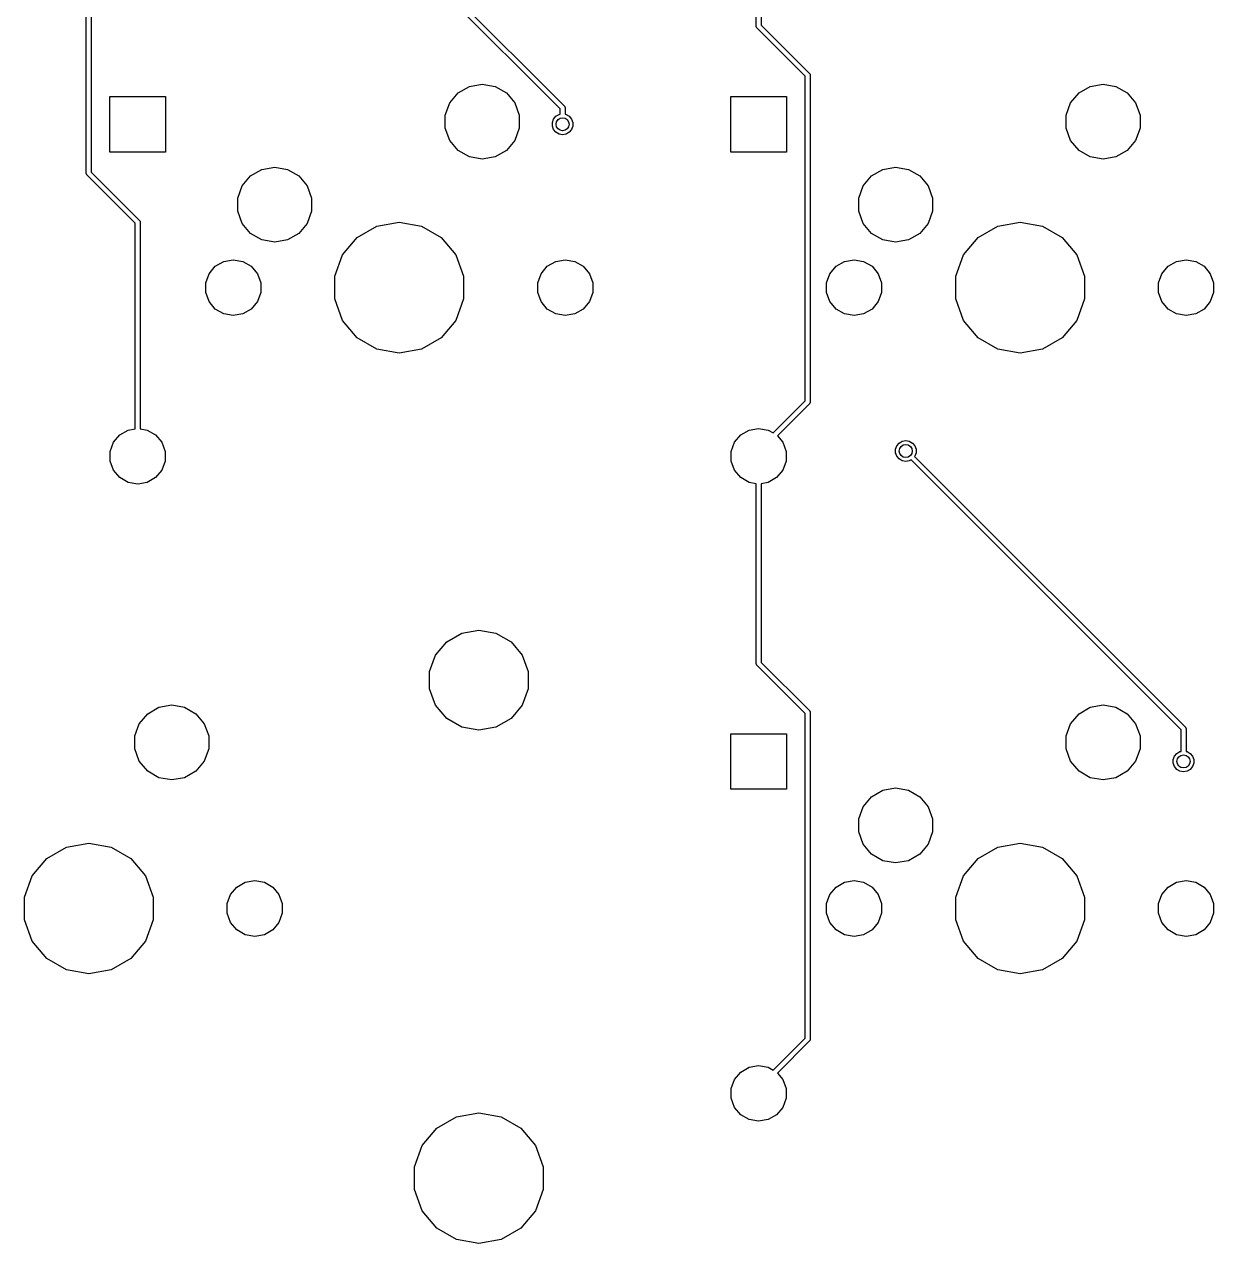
# Model space of a CAD drawing. Extents: x 16 to 275, y -108 to -11.
# Drawn here: x 162.53 to 198.92, y -108.26 to -70.94 of the extents above; entities that cross this region are included whole.
import ezdxf

# ---------------------------------------------------------------- set-up
doc = ezdxf.new("R2010")
doc.units = 0
doc.header["$MEASUREMENT"] = 0
doc.layers.add('BLACK', color=7, linetype='CONTINUOUS')

msp = doc.modelspace()

# ---------------------------------------------------------------- linework, layer by layer
at = {"layer": 'Black'}
for p, q in [((178.924, -73.5316), (170.661, -65.2692)), ((170.772, -65.1642), (179.054, -73.4461)), ((164.424, -75.5), (164.424, -66)), ((164.576, -66.0316), (164.576, -75.4684)), ((184.924, -71), (184.924, -68.5004)), ((185.076, -68.4995), (185.076, -70.9684)), ((184.924, -71.0033), (184.924, -71)), ((184.924, -71.0066), (184.924, -71.0033)), ((184.927, -71.0163), (184.924, -71.0066)), ((184.928, -71.0261), (184.927, -71.0163)), ((184.93, -71.029), (184.928, -71.0261)), ((184.931, -71.0322), (184.93, -71.029)), ((184.937, -71.0404), (184.931, -71.0322)), ((184.942, -71.049), (184.937, -71.0404)), ((184.944, -71.0511), (184.942, -71.049)), ((184.946, -71.0539), (184.944, -71.0511)), ((186.424, -72.5316), (184.946, -71.0539)), ((185.076, -70.9684), (186.554, -72.4461)), ((186.424, -82.4684), (186.424, -72.5316)), ((186.554, -72.4461), (186.556, -72.4489)), ((186.556, -72.4489), (186.558, -72.451)), ((186.558, -72.451), (186.563, -72.4596)), ((186.563, -72.4596), (186.569, -72.4678)), ((186.569, -72.4678), (186.57, -72.471)), ((186.57, -72.471), (186.572, -72.4739)), ((186.572, -72.4739), (186.573, -72.4837)), ((186.573, -72.4837), (186.576, -72.4934)), ((186.576, -72.4934), (186.576, -72.4967)), ((186.576, -72.4967), (186.576, -72.5)), ((186.576, -72.5), (186.576, -82.5)), ((175.546, -73.3463), (175.802, -73.0411)), ((175.802, -73.0411), (176.148, -72.8418)), ((176.148, -72.8418), (176.54, -72.7726)), ((176.54, -72.7726), (176.932, -72.8418)), ((176.932, -72.8418), (177.278, -73.0411)), ((177.278, -73.0411), (177.534, -73.3463)), ((194.546, -73.3463), (194.802, -73.0411)), ((194.802, -73.0411), (195.148, -72.8418)), ((195.148, -72.8418), (195.54, -72.7726)), ((195.54, -72.7726), (195.932, -72.8418)), ((195.932, -72.8418), (196.278, -73.0411)), ((196.278, -73.0411), (196.534, -73.3463)), ((165.148, -74.8501), (165.148, -73.1509)), ((165.148, -73.1509), (166.847, -73.1509)), ((166.847, -73.1509), (166.847, -74.8501)), ((175.41, -73.7208), (175.546, -73.3463)), ((177.534, -73.3463), (177.67, -73.7208)), ((179.054, -73.4461), (179.056, -73.4489)), ((179.056, -73.4489), (179.058, -73.451)), ((179.058, -73.451), (179.063, -73.4596)), ((179.063, -73.4596), (179.069, -73.4678)), ((179.069, -73.4678), (179.07, -73.471)), ((179.07, -73.471), (179.072, -73.4739)), ((179.072, -73.4739), (179.073, -73.4837)), ((179.073, -73.4837), (179.076, -73.4934)), ((179.076, -73.4934), (179.076, -73.4967)), ((179.076, -73.4967), (179.076, -73.5)), ((179.076, -73.5), (179.076, -73.6947)), ((184.148, -74.8501), (184.148, -73.1509)), ((184.148, -73.1509), (185.847, -73.1509)), ((185.847, -73.1509), (185.847, -74.8501)), ((194.41, -73.7208), (194.546, -73.3463)), ((196.534, -73.3463), (196.67, -73.7208)), ((175.41, -74.1192), (175.41, -73.7208)), ((177.67, -73.7208), (177.67, -74.1192)), ((178.686, -73.9447), (178.724, -73.8406)), ((178.724, -73.8406), (178.795, -73.7559)), ((178.795, -73.7559), (178.891, -73.7005)), ((178.891, -73.7005), (178.924, -73.6947)), ((178.924, -73.6947), (178.924, -73.5316)), ((179.076, -73.6947), (179.109, -73.7005)), ((179.109, -73.7005), (179.205, -73.7559)), ((179.205, -73.7559), (179.276, -73.8406)), ((179.276, -73.8406), (179.314, -73.9447)), ((194.41, -74.1192), (194.41, -73.7208)), ((196.67, -73.7208), (196.67, -74.1192)), ((175.546, -74.4937), (175.41, -74.1192)), ((177.67, -74.1192), (177.534, -74.4937)), ((178.686, -74.0553), (178.686, -73.9447)), ((178.724, -74.1594), (178.686, -74.0553)), ((178.795, -74.2441), (178.724, -74.1594)), ((178.891, -74.2995), (178.795, -74.2441)), ((179.205, -74.2441), (179.109, -74.2995)), ((179.276, -74.1594), (179.205, -74.2441)), ((179.314, -74.0553), (179.276, -74.1594)), ((179.314, -73.9447), (179.314, -74.0553)), ((194.546, -74.4937), (194.41, -74.1192)), ((196.67, -74.1192), (196.534, -74.4937)), ((175.802, -74.7989), (175.546, -74.4937)), ((177.534, -74.4937), (177.278, -74.7989)), ((179, -74.3187), (178.891, -74.2995)), ((179.109, -74.2995), (179, -74.3187)), ((194.802, -74.7989), (194.546, -74.4937)), ((196.534, -74.4937), (196.278, -74.7989)), ((166.847, -74.8501), (165.148, -74.8501)), ((176.148, -74.9982), (175.802, -74.7989)), ((176.54, -75.0674), (176.148, -74.9982)), ((176.932, -74.9982), (176.54, -75.0674)), ((177.278, -74.7989), (176.932, -74.9982)), ((185.847, -74.8501), (184.148, -74.8501)), ((195.148, -74.9982), (194.802, -74.7989)), ((195.54, -75.0674), (195.148, -74.9982)), ((195.932, -74.9982), (195.54, -75.0674)), ((196.278, -74.7989), (195.932, -74.9982)), ((169.798, -75.3818), (170.19, -75.3126)), ((170.19, -75.3126), (170.582, -75.3818)), ((188.798, -75.3818), (189.19, -75.3126)), ((189.19, -75.3126), (189.582, -75.3818)), ((164.424, -75.5033), (164.424, -75.5)), ((164.424, -75.5066), (164.424, -75.5033)), ((164.427, -75.5163), (164.424, -75.5066)), ((164.428, -75.5261), (164.427, -75.5163)), ((164.43, -75.529), (164.428, -75.5261)), ((164.431, -75.5322), (164.43, -75.529)), ((164.437, -75.5404), (164.431, -75.5322)), ((164.442, -75.549), (164.437, -75.5404)), ((164.444, -75.5511), (164.442, -75.549)), ((164.446, -75.5539), (164.444, -75.5511)), ((165.924, -77.0316), (164.446, -75.5539)), ((164.576, -75.4684), (166.054, -76.9461)), ((169.196, -75.8863), (169.452, -75.5811)), ((169.452, -75.5811), (169.798, -75.3818)), ((170.582, -75.3818), (170.928, -75.5811)), ((170.928, -75.5811), (171.184, -75.8863)), ((188.196, -75.8863), (188.452, -75.5811)), ((188.452, -75.5811), (188.798, -75.3818)), ((189.582, -75.3818), (189.928, -75.5811)), ((189.928, -75.5811), (190.184, -75.8863)), ((169.06, -76.2608), (169.196, -75.8863)), ((171.184, -75.8863), (171.32, -76.2608)), ((188.06, -76.2608), (188.196, -75.8863)), ((190.184, -75.8863), (190.32, -76.2608)), ((169.06, -76.6592), (169.06, -76.2608)), ((171.32, -76.2608), (171.32, -76.6592)), ((188.06, -76.6592), (188.06, -76.2608)), ((190.32, -76.2608), (190.32, -76.6592)), ((169.196, -77.0337), (169.06, -76.6592)), ((171.32, -76.6592), (171.184, -77.0337)), ((188.196, -77.0337), (188.06, -76.6592)), ((190.32, -76.6592), (190.184, -77.0337)), ((165.924, -83.3206), (165.924, -77.0316)), ((166.054, -76.9461), (166.056, -76.9489)), ((166.056, -76.9489), (166.058, -76.951)), ((166.058, -76.951), (166.063, -76.9596)), ((166.063, -76.9596), (166.069, -76.9678)), ((166.069, -76.9678), (166.07, -76.971)), ((166.07, -76.971), (166.072, -76.9739)), ((166.072, -76.9739), (166.073, -76.9837)), ((166.073, -76.9837), (166.076, -76.9934)), ((166.076, -76.9934), (166.076, -76.9967)), ((166.076, -76.9967), (166.076, -77)), ((166.076, -77), (166.076, -83.3215)), ((169.452, -77.3389), (169.196, -77.0337)), ((171.184, -77.0337), (170.928, -77.3389)), ((172.713, -77.4667), (173.315, -77.1192)), ((173.315, -77.1192), (174, -76.9985)), ((174, -76.9985), (174.685, -77.1192)), ((174.685, -77.1192), (175.287, -77.4667)), ((188.452, -77.3389), (188.196, -77.0337)), ((190.184, -77.0337), (189.928, -77.3389)), ((191.713, -77.4667), (192.315, -77.1192)), ((192.315, -77.1192), (193, -76.9985)), ((193, -76.9985), (193.685, -77.1192)), ((193.685, -77.1192), (194.287, -77.4667)), ((169.798, -77.5382), (169.452, -77.3389)), ((170.19, -77.6074), (169.798, -77.5382)), ((170.582, -77.5382), (170.19, -77.6074)), ((170.928, -77.3389), (170.582, -77.5382)), ((172.267, -77.9992), (172.713, -77.4667)), ((175.287, -77.4667), (175.733, -77.9992)), ((188.798, -77.5382), (188.452, -77.3389)), ((189.19, -77.6074), (188.798, -77.5382)), ((189.582, -77.5382), (189.19, -77.6074)), ((189.928, -77.3389), (189.582, -77.5382)), ((191.267, -77.9992), (191.713, -77.4667)), ((194.287, -77.4667), (194.733, -77.9992)), ((168.18, -78.5729), (168.371, -78.3457)), ((168.371, -78.3457), (168.628, -78.1974)), ((168.628, -78.1974), (168.92, -78.1458)), ((168.92, -78.1458), (169.212, -78.1974)), ((169.212, -78.1974), (169.469, -78.3457)), ((169.469, -78.3457), (169.66, -78.5729)), ((172.029, -78.6524), (172.267, -77.9992)), ((175.733, -77.9992), (175.971, -78.6524)), ((178.34, -78.5729), (178.531, -78.3457)), ((178.531, -78.3457), (178.788, -78.1974)), ((178.788, -78.1974), (179.08, -78.1458)), ((179.08, -78.1458), (179.372, -78.1974)), ((179.372, -78.1974), (179.629, -78.3457)), ((179.629, -78.3457), (179.82, -78.5729)), ((187.18, -78.5729), (187.371, -78.3457)), ((187.371, -78.3457), (187.628, -78.1974)), ((187.628, -78.1974), (187.92, -78.1458)), ((187.92, -78.1458), (188.212, -78.1974)), ((188.212, -78.1974), (188.469, -78.3457)), ((188.469, -78.3457), (188.66, -78.5729)), ((191.029, -78.6524), (191.267, -77.9992)), ((194.733, -77.9992), (194.971, -78.6524)), ((197.34, -78.5729), (197.531, -78.3457)), ((197.531, -78.3457), (197.788, -78.1974)), ((197.788, -78.1974), (198.08, -78.1458)), ((198.08, -78.1458), (198.372, -78.1974)), ((198.372, -78.1974), (198.629, -78.3457)), ((198.629, -78.3457), (198.82, -78.5729)), ((168.079, -78.8517), (168.18, -78.5729)), ((169.66, -78.5729), (169.761, -78.8517)), ((172.029, -79.3476), (172.029, -78.6524)), ((175.971, -78.6524), (175.971, -79.3476)), ((178.239, -78.8517), (178.34, -78.5729)), ((179.82, -78.5729), (179.921, -78.8517)), ((187.079, -78.8517), (187.18, -78.5729)), ((188.66, -78.5729), (188.761, -78.8517)), ((191.029, -79.3476), (191.029, -78.6524)), ((194.971, -78.6524), (194.971, -79.3476)), ((197.239, -78.8517), (197.34, -78.5729)), ((198.82, -78.5729), (198.921, -78.8517)), ((168.079, -79.1483), (168.079, -78.8517)), ((169.761, -78.8517), (169.761, -79.1483)), ((178.239, -79.1483), (178.239, -78.8517)), ((179.921, -78.8517), (179.921, -79.1483)), ((187.079, -79.1483), (187.079, -78.8517)), ((188.761, -78.8517), (188.761, -79.1483)), ((197.239, -79.1483), (197.239, -78.8517)), ((198.921, -78.8517), (198.921, -79.1483)), ((168.18, -79.4271), (168.079, -79.1483)), ((168.371, -79.6543), (168.18, -79.4271)), ((169.66, -79.4271), (169.469, -79.6543)), ((169.761, -79.1483), (169.66, -79.4271)), ((172.267, -80.0008), (172.029, -79.3476)), ((175.971, -79.3476), (175.733, -80.0008)), ((178.34, -79.4271), (178.239, -79.1483)), ((178.531, -79.6543), (178.34, -79.4271)), ((179.82, -79.4271), (179.629, -79.6543)), ((179.921, -79.1483), (179.82, -79.4271)), ((187.18, -79.4271), (187.079, -79.1483)), ((187.371, -79.6543), (187.18, -79.4271)), ((188.66, -79.4271), (188.469, -79.6543)), ((188.761, -79.1483), (188.66, -79.4271)), ((191.267, -80.0008), (191.029, -79.3476)), ((194.971, -79.3476), (194.733, -80.0008)), ((197.34, -79.4271), (197.239, -79.1483)), ((197.531, -79.6543), (197.34, -79.4271)), ((198.82, -79.4271), (198.629, -79.6543)), ((198.921, -79.1483), (198.82, -79.4271)), ((168.628, -79.8026), (168.371, -79.6543)), ((168.92, -79.8541), (168.628, -79.8026)), ((169.212, -79.8026), (168.92, -79.8541)), ((169.469, -79.6543), (169.212, -79.8026)), ((178.788, -79.8026), (178.531, -79.6543)), ((179.08, -79.8541), (178.788, -79.8026)), ((179.372, -79.8026), (179.08, -79.8541)), ((179.629, -79.6543), (179.372, -79.8026)), ((187.628, -79.8026), (187.371, -79.6543)), ((187.92, -79.8541), (187.628, -79.8026)), ((188.212, -79.8026), (187.92, -79.8541)), ((188.469, -79.6543), (188.212, -79.8026)), ((197.788, -79.8026), (197.531, -79.6543)), ((198.08, -79.8541), (197.788, -79.8026)), ((198.372, -79.8026), (198.08, -79.8541)), ((198.629, -79.6543), (198.372, -79.8026)), ((172.713, -80.5332), (172.267, -80.0008)), ((175.733, -80.0008), (175.287, -80.5332)), ((191.713, -80.5332), (191.267, -80.0008)), ((194.733, -80.0008), (194.287, -80.5332)), ((173.315, -80.8808), (172.713, -80.5332)), ((175.287, -80.5332), (174.685, -80.8808)), ((192.315, -80.8808), (191.713, -80.5332)), ((194.287, -80.5332), (193.685, -80.8808)), ((174, -81.0015), (173.315, -80.8808)), ((174.685, -80.8808), (174, -81.0015)), ((193, -81.0015), (192.315, -80.8808)), ((193.685, -80.8808), (193, -81.0015)), ((185.444, -83.4484), (186.424, -82.4684)), ((186.554, -82.5539), (185.571, -83.537)), ((186.556, -82.5511), (186.554, -82.5539)), ((186.558, -82.549), (186.556, -82.5511)), ((186.563, -82.5404), (186.558, -82.549)), ((186.569, -82.5322), (186.563, -82.5404)), ((186.57, -82.529), (186.569, -82.5322)), ((186.572, -82.5261), (186.57, -82.529)), ((186.573, -82.5163), (186.572, -82.5261)), ((186.576, -82.5066), (186.573, -82.5163)), ((186.576, -82.5), (186.576, -82.5033)), ((186.576, -82.5033), (186.576, -82.5066)), ((165.259, -83.7341), (165.449, -83.5072)), ((165.449, -83.5072), (165.706, -83.3591)), ((165.706, -83.3591), (165.924, -83.3206)), ((166.076, -83.3215), (166.289, -83.3591)), ((166.289, -83.3591), (166.546, -83.5072)), ((166.546, -83.5072), (166.736, -83.7341)), ((184.259, -83.7341), (184.449, -83.5072)), ((184.449, -83.5072), (184.706, -83.3591)), ((184.706, -83.3591), (184.997, -83.3076)), ((184.997, -83.3076), (185.289, -83.3591)), ((185.289, -83.3591), (185.444, -83.4484)), ((185.571, -83.537), (185.736, -83.7341)), ((165.158, -84.0124), (165.259, -83.7341)), ((166.736, -83.7341), (166.837, -84.0124)), ((184.158, -84.0124), (184.259, -83.7341)), ((185.736, -83.7341), (185.837, -84.0124)), ((189.186, -83.9447), (189.224, -83.8406)), ((189.186, -84.0553), (189.186, -83.9447)), ((189.224, -83.8406), (189.295, -83.7559)), ((189.295, -83.7559), (189.391, -83.7005)), ((189.391, -83.7005), (189.5, -83.6813)), ((189.5, -83.6813), (189.609, -83.7005)), ((189.609, -83.7005), (189.705, -83.7559)), ((189.705, -83.7559), (189.776, -83.8406)), ((189.776, -83.8406), (189.814, -83.9447)), ((189.814, -83.9447), (189.814, -84.0553)), ((165.158, -84.3086), (165.158, -84.0124)), ((165.259, -84.587), (165.158, -84.3086)), ((166.837, -84.3086), (166.736, -84.587)), ((166.837, -84.0124), (166.837, -84.3086)), ((184.158, -84.3086), (184.158, -84.0124)), ((184.259, -84.587), (184.158, -84.3086)), ((185.837, -84.3086), (185.736, -84.587)), ((185.837, -84.0124), (185.837, -84.3086)), ((189.224, -84.1594), (189.186, -84.0553)), ((189.295, -84.2441), (189.224, -84.1594)), ((189.391, -84.2995), (189.295, -84.2441)), ((189.5, -84.3187), (189.391, -84.2995)), ((189.609, -84.2995), (189.5, -84.3187)), ((189.661, -84.2692), (189.609, -84.2995)), ((197.924, -92.5316), (189.661, -84.2692)), ((189.776, -84.1594), (189.772, -84.1642)), ((189.772, -84.1642), (198.054, -92.4461)), ((189.814, -84.0553), (189.776, -84.1594)), ((165.449, -84.8139), (165.259, -84.587)), ((166.736, -84.587), (166.546, -84.8139)), ((184.449, -84.8139), (184.259, -84.587)), ((185.736, -84.587), (185.546, -84.8139)), ((165.706, -84.962), (165.449, -84.8139)), ((165.997, -85.0134), (165.706, -84.962)), ((166.289, -84.962), (165.997, -85.0134)), ((166.546, -84.8139), (166.289, -84.962)), ((184.706, -84.962), (184.449, -84.8139)), ((184.924, -85.0004), (184.706, -84.962)), ((184.924, -90.5), (184.924, -85.0004)), ((185.289, -84.962), (185.076, -84.9995)), ((185.076, -84.9995), (185.076, -90.4684)), ((185.546, -84.8139), (185.289, -84.962)), ((175.915, -89.5774), (176.438, -89.4852)), ((176.438, -89.4852), (176.961, -89.5774)), ((175.113, -90.2501), (175.455, -89.8431)), ((175.455, -89.8431), (175.915, -89.5774)), ((176.961, -89.5774), (177.421, -89.8431)), ((177.421, -89.8431), (177.763, -90.2501)), ((174.931, -90.7493), (175.113, -90.2501)), ((177.763, -90.2501), (177.945, -90.7493)), ((184.924, -90.5033), (184.924, -90.5)), ((184.924, -90.5066), (184.924, -90.5033)), ((184.927, -90.5163), (184.924, -90.5066)), ((184.928, -90.5261), (184.927, -90.5163)), ((184.93, -90.529), (184.928, -90.5261)), ((184.931, -90.5322), (184.93, -90.529)), ((184.937, -90.5404), (184.931, -90.5322)), ((184.942, -90.549), (184.937, -90.5404)), ((184.944, -90.5511), (184.942, -90.549)), ((184.946, -90.5539), (184.944, -90.5511)), ((186.424, -92.0316), (184.946, -90.5539)), ((185.076, -90.4684), (186.554, -91.9461)), ((174.931, -91.2807), (174.931, -90.7493)), ((177.945, -90.7493), (177.945, -91.2807)), ((175.113, -91.7799), (174.931, -91.2807)), ((177.945, -91.2807), (177.763, -91.7799)), ((166.648, -91.8418), (167.04, -91.7726)), ((167.04, -91.7726), (167.432, -91.8418)), ((175.455, -92.1869), (175.113, -91.7799)), ((177.763, -91.7799), (177.421, -92.1869)), ((195.148, -91.8418), (195.54, -91.7726)), ((195.54, -91.7726), (195.932, -91.8418)), ((166.046, -92.3463), (166.302, -92.0411)), ((166.302, -92.0411), (166.648, -91.8418)), ((167.432, -91.8418), (167.778, -92.0411)), ((167.778, -92.0411), (168.034, -92.3463)), ((186.424, -101.968), (186.424, -92.0316)), ((186.554, -91.9461), (186.556, -91.9489)), ((186.556, -91.9489), (186.558, -91.951)), ((186.558, -91.951), (186.563, -91.9596)), ((186.563, -91.9596), (186.569, -91.9678)), ((186.569, -91.9678), (186.57, -91.971)), ((186.57, -91.971), (186.572, -91.9739)), ((186.572, -91.9739), (186.573, -91.9837)), ((186.573, -91.9837), (186.576, -91.9934)), ((186.576, -91.9934), (186.576, -91.9967)), ((186.576, -91.9967), (186.576, -92)), ((186.576, -92), (186.576, -102)), ((194.546, -92.3463), (194.802, -92.0411)), ((194.802, -92.0411), (195.148, -91.8418)), ((195.932, -91.8418), (196.278, -92.0411)), ((196.278, -92.0411), (196.534, -92.3463)), ((165.91, -92.7208), (166.046, -92.3463)), ((168.034, -92.3463), (168.17, -92.7208)), ((175.915, -92.4526), (175.455, -92.1869)), ((176.438, -92.5448), (175.915, -92.4526)), ((176.961, -92.4526), (176.438, -92.5448)), ((177.421, -92.1869), (176.961, -92.4526)), ((194.41, -92.7208), (194.546, -92.3463)), ((196.534, -92.3463), (196.67, -92.7208)), ((197.924, -93.1947), (197.924, -92.5316)), ((198.054, -92.4461), (198.056, -92.4489)), ((198.056, -92.4489), (198.058, -92.451)), ((198.058, -92.451), (198.063, -92.4596)), ((198.063, -92.4596), (198.069, -92.4678)), ((198.069, -92.4678), (198.07, -92.471)), ((198.07, -92.471), (198.072, -92.4739)), ((198.072, -92.4739), (198.073, -92.4837)), ((198.073, -92.4837), (198.076, -92.4934)), ((198.076, -92.4934), (198.076, -92.4967)), ((198.076, -92.4967), (198.076, -92.5)), ((198.076, -92.5), (198.076, -93.1947)), ((165.91, -93.1192), (165.91, -92.7208)), ((168.17, -92.7208), (168.17, -93.1192)), ((184.148, -94.3501), (184.148, -92.6509)), ((184.148, -92.6509), (185.847, -92.6509)), ((185.847, -92.6509), (185.847, -94.3501)), ((194.41, -93.1192), (194.41, -92.7208)), ((196.67, -92.7208), (196.67, -93.1192)), ((166.046, -93.4937), (165.91, -93.1192)), ((168.17, -93.1192), (168.034, -93.4937)), ((194.546, -93.4937), (194.41, -93.1192)), ((196.67, -93.1192), (196.534, -93.4937)), ((197.724, -93.3406), (197.795, -93.2559)), ((197.795, -93.2559), (197.891, -93.2005)), ((197.891, -93.2005), (197.924, -93.1947)), ((198.076, -93.1947), (198.109, -93.2005)), ((198.109, -93.2005), (198.205, -93.2559)), ((198.205, -93.2559), (198.276, -93.3406)), ((166.302, -93.7989), (166.046, -93.4937)), ((168.034, -93.4937), (167.778, -93.7989)), ((194.802, -93.7989), (194.546, -93.4937)), ((196.534, -93.4937), (196.278, -93.7989)), ((197.686, -93.4447), (197.724, -93.3406)), ((197.686, -93.5553), (197.686, -93.4447)), ((197.724, -93.6594), (197.686, -93.5553)), ((198.276, -93.3406), (198.314, -93.4447)), ((198.314, -93.5553), (198.276, -93.6594)), ((198.314, -93.4447), (198.314, -93.5553)), ((166.648, -93.9982), (166.302, -93.7989)), ((167.04, -94.0674), (166.648, -93.9982)), ((167.432, -93.9982), (167.04, -94.0674)), ((167.778, -93.7989), (167.432, -93.9982)), ((195.148, -93.9982), (194.802, -93.7989)), ((195.54, -94.0674), (195.148, -93.9982)), ((195.932, -93.9982), (195.54, -94.0674)), ((196.278, -93.7989), (195.932, -93.9982)), ((197.795, -93.7441), (197.724, -93.6594)), ((197.891, -93.7995), (197.795, -93.7441)), ((198, -93.8187), (197.891, -93.7995)), ((198.109, -93.7995), (198, -93.8187)), ((198.205, -93.7441), (198.109, -93.7995)), ((198.276, -93.6594), (198.205, -93.7441)), ((185.847, -94.3501), (184.148, -94.3501)), ((188.452, -94.5811), (188.798, -94.3818)), ((188.798, -94.3818), (189.19, -94.3126)), ((189.19, -94.3126), (189.582, -94.3818)), ((189.582, -94.3818), (189.928, -94.5811)), ((188.196, -94.8863), (188.452, -94.5811)), ((189.928, -94.5811), (190.184, -94.8863)), ((188.06, -95.2608), (188.196, -94.8863)), ((190.184, -94.8863), (190.32, -95.2608)), ((188.06, -95.6592), (188.06, -95.2608)), ((190.32, -95.2608), (190.32, -95.6592)), ((188.196, -96.0337), (188.06, -95.6592)), ((190.32, -95.6592), (190.184, -96.0337)), ((163.213, -96.4667), (163.815, -96.1192)), ((163.815, -96.1192), (164.5, -95.9985)), ((164.5, -95.9985), (165.185, -96.1192)), ((165.185, -96.1192), (165.787, -96.4667)), ((188.452, -96.3389), (188.196, -96.0337)), ((190.184, -96.0337), (189.928, -96.3389)), ((191.713, -96.4667), (192.315, -96.1192)), ((192.315, -96.1192), (193, -95.9985)), ((193, -95.9985), (193.685, -96.1192)), ((193.685, -96.1192), (194.287, -96.4667)), ((162.767, -96.9992), (163.213, -96.4667)), ((165.787, -96.4667), (166.233, -96.9992)), ((188.798, -96.5382), (188.452, -96.3389)), ((189.19, -96.6074), (188.798, -96.5382)), ((189.582, -96.5382), (189.19, -96.6074)), ((189.928, -96.3389), (189.582, -96.5382)), ((191.267, -96.9992), (191.713, -96.4667)), ((194.287, -96.4667), (194.733, -96.9992)), ((162.529, -97.6524), (162.767, -96.9992)), ((166.233, -96.9992), (166.471, -97.6524)), ((191.029, -97.6524), (191.267, -96.9992)), ((194.733, -96.9992), (194.971, -97.6524)), ((168.84, -97.5729), (169.031, -97.3457)), ((169.031, -97.3457), (169.288, -97.1974)), ((169.288, -97.1974), (169.58, -97.1458)), ((169.58, -97.1458), (169.872, -97.1974)), ((169.872, -97.1974), (170.129, -97.3457)), ((170.129, -97.3457), (170.32, -97.5729)), ((187.18, -97.5729), (187.371, -97.3457)), ((187.371, -97.3457), (187.628, -97.1974)), ((187.628, -97.1974), (187.92, -97.1458)), ((187.92, -97.1458), (188.212, -97.1974)), ((188.212, -97.1974), (188.469, -97.3457)), ((188.469, -97.3457), (188.66, -97.5729)), ((197.34, -97.5729), (197.531, -97.3457)), ((197.531, -97.3457), (197.788, -97.1974)), ((197.788, -97.1974), (198.08, -97.1458)), ((198.08, -97.1458), (198.372, -97.1974)), ((198.372, -97.1974), (198.629, -97.3457)), ((198.629, -97.3457), (198.82, -97.5729)), ((162.529, -98.3476), (162.529, -97.6524)), ((166.471, -97.6524), (166.471, -98.3476)), ((168.739, -97.8517), (168.84, -97.5729)), ((170.32, -97.5729), (170.421, -97.8517)), ((187.079, -97.8517), (187.18, -97.5729)), ((188.66, -97.5729), (188.761, -97.8517)), ((191.029, -98.3476), (191.029, -97.6524)), ((194.971, -97.6524), (194.971, -98.3476)), ((197.239, -97.8517), (197.34, -97.5729)), ((198.82, -97.5729), (198.921, -97.8517)), ((168.739, -98.1483), (168.739, -97.8517)), ((170.421, -97.8517), (170.421, -98.1483)), ((187.079, -98.1483), (187.079, -97.8517)), ((188.761, -97.8517), (188.761, -98.1483)), ((197.239, -98.1483), (197.239, -97.8517)), ((198.921, -97.8517), (198.921, -98.1483)), ((162.767, -99.0008), (162.529, -98.3476)), ((166.471, -98.3476), (166.233, -99.0008)), ((168.84, -98.4271), (168.739, -98.1483)), ((169.031, -98.6543), (168.84, -98.4271)), ((170.32, -98.4271), (170.129, -98.6543)), ((170.421, -98.1483), (170.32, -98.4271)), ((187.18, -98.4271), (187.079, -98.1483)), ((187.371, -98.6543), (187.18, -98.4271)), ((188.66, -98.4271), (188.469, -98.6543)), ((188.761, -98.1483), (188.66, -98.4271)), ((191.267, -99.0008), (191.029, -98.3476)), ((194.971, -98.3476), (194.733, -99.0008)), ((197.34, -98.4271), (197.239, -98.1483)), ((197.531, -98.6543), (197.34, -98.4271)), ((198.82, -98.4271), (198.629, -98.6543)), ((198.921, -98.1483), (198.82, -98.4271)), ((169.288, -98.8026), (169.031, -98.6543)), ((169.58, -98.8541), (169.288, -98.8026)), ((169.872, -98.8026), (169.58, -98.8541)), ((170.129, -98.6543), (169.872, -98.8026)), ((187.628, -98.8026), (187.371, -98.6543)), ((187.92, -98.8541), (187.628, -98.8026)), ((188.212, -98.8026), (187.92, -98.8541)), ((188.469, -98.6543), (188.212, -98.8026)), ((197.788, -98.8026), (197.531, -98.6543)), ((198.08, -98.8541), (197.788, -98.8026)), ((198.372, -98.8026), (198.08, -98.8541)), ((198.629, -98.6543), (198.372, -98.8026)), ((163.213, -99.5332), (162.767, -99.0008)), ((166.233, -99.0008), (165.787, -99.5332)), ((191.713, -99.5332), (191.267, -99.0008)), ((194.733, -99.0008), (194.287, -99.5332)), ((163.815, -99.8808), (163.213, -99.5332)), ((165.787, -99.5332), (165.185, -99.8808)), ((192.315, -99.8808), (191.713, -99.5332)), ((194.287, -99.5332), (193.685, -99.8808)), ((164.5, -100.002), (163.815, -99.8808)), ((165.185, -99.8808), (164.5, -100.002)), ((193, -100.002), (192.315, -99.8808)), ((193.685, -99.8808), (193, -100.002)), ((185.444, -102.948), (186.424, -101.968)), ((186.554, -102.054), (185.571, -103.037)), ((186.556, -102.051), (186.554, -102.054)), ((186.558, -102.049), (186.556, -102.051)), ((186.563, -102.04), (186.558, -102.049)), ((186.569, -102.032), (186.563, -102.04)), ((186.57, -102.029), (186.569, -102.032)), ((186.572, -102.026), (186.57, -102.029)), ((186.573, -102.016), (186.572, -102.026)), ((186.576, -102.007), (186.573, -102.016)), ((186.576, -102), (186.576, -102.003)), ((186.576, -102.003), (186.576, -102.007)), ((184.449, -103.007), (184.706, -102.859)), ((184.706, -102.859), (184.997, -102.808)), ((184.997, -102.808), (185.289, -102.859)), ((185.289, -102.859), (185.444, -102.948)), ((184.158, -103.512), (184.259, -103.234)), ((184.259, -103.234), (184.449, -103.007)), ((185.571, -103.037), (185.736, -103.234)), ((185.736, -103.234), (185.837, -103.512)), ((184.158, -103.809), (184.158, -103.512)), ((185.837, -103.512), (185.837, -103.809)), ((184.259, -104.087), (184.158, -103.809)), ((184.449, -104.314), (184.259, -104.087)), ((185.736, -104.087), (185.546, -104.314)), ((185.837, -103.809), (185.736, -104.087)), ((175.151, -104.722), (175.753, -104.374)), ((175.753, -104.374), (176.438, -104.253)), ((176.438, -104.253), (177.123, -104.374)), ((177.123, -104.374), (177.725, -104.722)), ((184.706, -104.462), (184.449, -104.314)), ((184.997, -104.513), (184.706, -104.462)), ((185.289, -104.462), (184.997, -104.513)), ((185.546, -104.314), (185.289, -104.462)), ((174.705, -105.254), (175.151, -104.722)), ((177.725, -104.722), (178.171, -105.254)), ((174.467, -105.907), (174.705, -105.254)), ((178.171, -105.254), (178.409, -105.907)), ((174.467, -106.603), (174.467, -105.907)), ((178.409, -105.907), (178.409, -106.603)), ((174.705, -107.256), (174.467, -106.603)), ((178.409, -106.603), (178.171, -107.256)), ((175.151, -107.788), (174.705, -107.256)), ((178.171, -107.256), (177.725, -107.788)), ((175.753, -108.136), (175.151, -107.788)), ((177.725, -107.788), (177.123, -108.136)), ((176.438, -108.257), (175.753, -108.136)), ((177.123, -108.136), (176.438, -108.257))]:
    msp.add_line(p, q, dxfattribs=at)
for centre in [(179, -74), (189.5, -84), (198, -93.5)]:
    msp.add_circle(centre, 0.2, dxfattribs=at)

doc.saveas('drawing.dxf')
